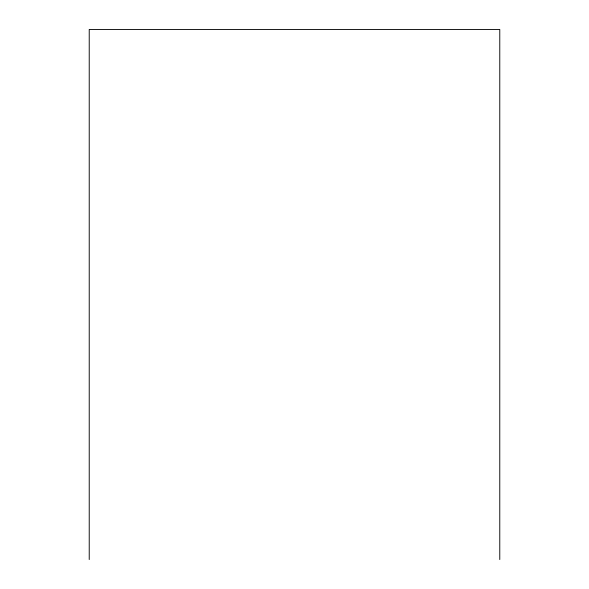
<?xml version="1.0" encoding="UTF-8"?>
<svg xmlns="http://www.w3.org/2000/svg" width="589" height="589" viewBox="0 0 589 589"><rect width="100%" height="100%" fill="white"/><g stroke="black" fill="none" stroke-linecap="round" stroke-linejoin="round"><path stroke-width="0.88" d="M499.774 559.55L499.774 29.45L89.226 29.45L89.226 559.55"/></g></svg>
